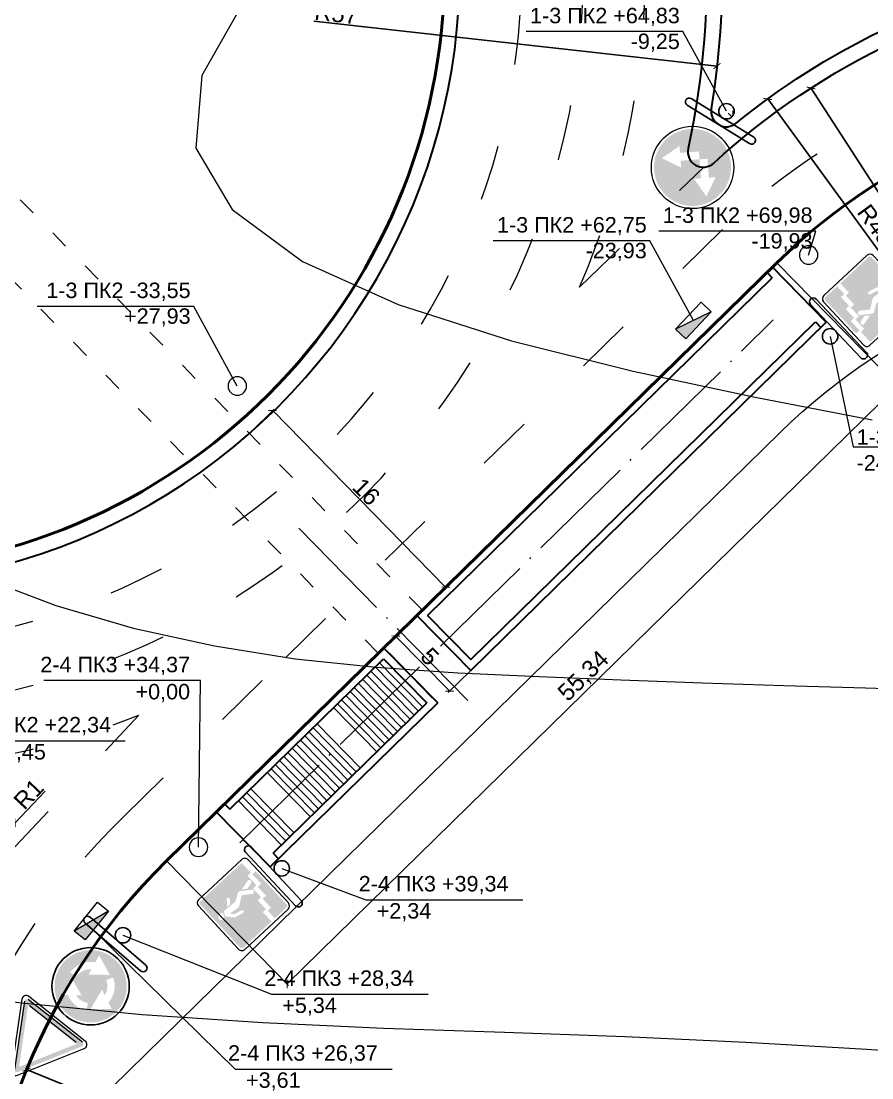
# Model space of a CAD drawing. Header units: millimetres. Extents: x -2123 to 5424, y -1286 to 835.
# Drawn here: x 1798.4 to 1853.5, y -42.4 to 26.1 of the extents above; entities that cross this region are included whole.
import ezdxf

# ---------------------------------------------------------------- set-up
doc = ezdxf.new("R2010")
doc.units = ezdxf.units.MM
doc.linetypes.add('ACAD_ISO03W100', pattern=[30, 12, -18])
doc.linetypes.add('ACAD_ISO04W100', pattern=[30, 24, -3, 0, -3])
doc.layers.get('0').update_dxf_attribs({"lineweight": 15})
for name, color, linetype, lineweight in [('вертикалка', 6, 'Continuous', 15), ('Горизонталі', 7, 'Continuous', 18), ('Дор. Розм.', 7, 'Continuous', 50), ('дорога', 126, 'Continuous', 25), ('поздовжній профіль', 250, 'Continuous', 15), ('Позначки Наталії Симочко_Ном._пера__7', 7, 'Continuous', 18), ('Інж. мережі', 205, 'Continuous', 18)]:
    doc.layers.add(name, color=color, linetype=linetype, lineweight=lineweight)
for name, color, linetype in [('Дорожні знаки', 7, 'Continuous'), ('Осі', 164, 'Continuous'), ('поперечніе для 12м', 7, 'Continuous')]:
    doc.layers.add(name, color=color, linetype=linetype)
doc.layers.add('Озелення', color=7, linetype='Continuous', lineweight=15, true_color=0x2bad00)
doc.styles.get("Standard").update_dxf_attribs({"font": 'arial.ttf'})
doc.styles.add('СГЕНЕРИР_СТИЛЬ_1', font='arial.ttf')
doc.dimstyles.new('Переход', dxfattribs={"dimscale": 0.1, "dimtxt": 11, "dimasz": 4, "dimexe": 1.25, "dimexo": 0.625, "dimgap": 0.9, "dimtad": 1, "dimtxsty": 'Standard', "dimblk": 'ARCHTICK', "dimcen": 2.5, "dimadec": 0, "dimazin": 0, "dimtfac": 1, "dimtmove": 0, "dimatfit": 3, "dimldrblk": 'ARCHTICK', "dimfxl": 1, "dimarcsym": 0})

# ---------------------------------------------------------------- blocks, each defined once
blk = doc.blocks.new('5-17-1')
h = blk.add_hatch(color=5)
h.paths.add_polyline_path([(6.74, 3.04, 0.414214), (6.53, 3.25), (0.45, 3.25, 0.414214), (0.24, 3.04), (0.24, -0.93), (1.55, -0.93), (1.55, -1.37), (2.79, -1.37), (2.79, -1.84), (4.02, -1.84), (4.02, -2.33), (5.35, -2.33), (5.35, -2.78), (6.74, -2.78)])
h.paths.add_polyline_path([(4.43, 2.36), (4.4, 2.23), (4.34, 2.16), (4.26, 2.14), (4.12, 2.2), (3.93, 2.28), (3.87, 2.34), (3.8, 2.49), (3.8, 2.59), (3.8, 2.66), (3.85, 2.75), (3.89, 2.81), (3.99, 2.85), (4.1, 2.86), (4.23, 2.82), (4.38, 2.66), (4.43, 2.54)], flags=16)
h.paths.add_polyline_path([(4.34, 1.91), (4.35, 1.86), (4.27, 0.46, 0.163851), (4.32, 0.27), (4.71, -0.32, -0.317132), (4.71, -0.72), (4.03, -1.64, -0.900401), (3.64, -1.44), (4.26, -0.58, 0.312757), (4.26, -0.46), (3.66, 0.43, -0.184538), (3.61, 0.64), (3.75, 1.64), (3.41, 1.37), (3.37, 1.33), (3.36, 1.29), (3.16, 0.53), (3.13, 0.49), (3.07, 0.45), (3.03, 0.44), (2.96, 0.45), (2.91, 0.48), (2.88, 0.52), (2.87, 0.56), (2.87, 0.63), (3.11, 1.57), (3.82, 2.17), (3.86, 2.19), (3.9, 2.19), (3.95, 2.18), (4.31, 1.95)], flags=16)
h.paths.add_polyline_path([(5.07, 0.86), (5.09, 0.78), (5.07, 0.7), (5.01, 0.63), (4.93, 0.61), (4.85, 0.63), (4.44, 0.99), (4.45, 1.39)], flags=16)
h.paths.add_polyline_path([(4.73, -0.92), (4.98, -2, -0.855356), (4.55, -2.07), (4.38, -1.42)], flags=16)
h.paths.add_polyline_path([(5.13, -2.79), (3.8, -2.79), (3.8, -2.32), (2.56, -2.32), (2.56, -1.85), (1.31, -1.85), (1.31, -1.39), (0.24, -1.39), (0.24, -3.04, 0.414214), (0.45, -3.25), (5.12, -3.25)])
at = {"color": 5}
for p, q in [((6.53, 3.49), (0.45, 3.49)), ((0, 3.04), (0, -3.04)), ((6.98, -3.04), (6.98, 3.04)), ((0.45, -3.49), (6.53, -3.49))]:
    blk.add_line(p, q, dxfattribs=at)
for centre, start, end in [((0.45, 3.04), 90, 180), ((6.53, 3.04), 0, 90), ((0.45, -3.04), 180, 270), ((6.53, -3.04), 270, 0)]:
    blk.add_arc(centre, 0.45, start, end, dxfattribs=at)
blk = doc.blocks.new('4-3')
h = blk.add_hatch(color=5)
h.paths.add_polyline_path([(0.227, 0, 1), (6.773, 0, 1)])
h.paths.add_polyline_path([(2.016, 1.627), (2.137, 1.727), (2.25, 1.807), (2.379, 1.891), (2.551, 1.982), (2.691, 2.041), (2.812, 2.081), (2.925, 2.116), (3.056, 2.146), (3.144, 2.158), (3.247, 1.51), (3.134, 1.488), (2.96, 1.44), (2.82, 1.384), (2.688, 1.311), (2.597, 1.25), (2.511, 1.188), (2.398, 1.083), (2.304, 0.984), (2.218, 0.874), (2.179, 0.812), (2.682, 0.812), (1.754, -0.772), (0.785, 0.821), (1.476, 0.795), (1.522, 0.97), (1.592, 1.104), (1.682, 1.245), (1.797, 1.398), (1.921, 1.529)], flags=16)
h.paths.add_polyline_path([(3.488, 2.063), (5.399, 2.063), (5.104, 1.47), (5.204, 1.346), (5.319, 1.193), (5.441, 0.987), (5.548, 0.735), (5.609, 0.529), (5.655, 0.315), (5.67, 0.163), (5.678, -0.058), (5.655, -0.295), (5.601, -0.57), (5.54, -0.76), (5.517, -0.791), (4.913, -0.56), (4.963, -0.404), (4.998, -0.243), (5.013, -0.08), (5.013, 0.022), (5.008, 0.143), (4.985, 0.281), (4.965, 0.384), (4.915, 0.544), (4.864, 0.664), (4.819, 0.749), (4.779, 0.814), (4.529, 0.3)], flags=16)
h.paths.add_polyline_path([(2.212, -0.861), (2.312, -0.999), (2.494, -1.187), (2.676, -1.318), (2.946, -1.45), (3.209, -1.519), (3.341, -1.537), (3.561, -1.544), (3.571, -1.517), (3.31, -1.055), (5.229, -1.031), (4.274, -2.795), (3.913, -2.165), (3.736, -2.189), (3.366, -2.201), (3.109, -2.176), (2.745, -2.082), (2.544, -1.995), (2.3, -1.863), (2.099, -1.707), (1.892, -1.537), (1.766, -1.393), (1.653, -1.237)], flags=16)
at = {"color": 5}
blk.add_circle((3.5, 0), 3.5, dxfattribs=at)
blk = doc.blocks.new('2-4')
h = blk.add_hatch(color=1)
edge = h.paths.add_edge_path(flags=16)
edge.add_line((-3.24, 6.63), (-0.09, 1.18))
edge.add_arc((0, 1.23), 0.1, 210, 330)
edge.add_line((0.09, 1.18), (3.24, 6.63))
edge.add_arc((3.15, 6.68), 0.1, 330, 450)
edge.add_line((3.15, 6.78), (-3.15, 6.78))
edge.add_arc((-3.15, 6.68), 0.1, 450, 570)
edge = h.paths.add_edge_path()
edge.add_arc((0, 0.64), 0.25, 210, 330)
edge.add_line((0.22, 0.51), (3.88, 6.85))
edge.add_arc((3.66, 6.98), 0.25, 330, 450)
edge.add_line((3.66, 7.23), (-3.66, 7.23))
edge.add_arc((-3.66, 6.98), 0.25, 450, 570)
edge.add_line((-3.88, 6.85), (-0.22, 0.51))
at = {"color": 1}
for p, q in [((-4.21, 6.84), (-0.4, 0.23)), ((-3.88, 6.85), (-0.22, 0.51)), ((3.81, 7.53), (-3.81, 7.53)), ((0.22, 0.51), (3.88, 6.85)), ((0.4, 0.23), (4.21, 6.84)), ((-3.24, 6.63), (-0.09, 1.18))]:
    blk.add_line(p, q, dxfattribs=at)
for centre, start, end in [((-3.81, 7.07), 90, 210), ((3.81, 7.07), 330, 90), ((0, 0.46), 210, 330)]:
    blk.add_arc(centre, 0.461, start, end, dxfattribs=at)
blk = doc.blocks.new('4-2-3')
h = blk.add_hatch(color=5)
h.paths.add_polyline_path([(3.547, 3.273), (3.453, 3.273, 0.409993), (0.227, 0, 1), (6.773, 0, 0.409993)])
h.paths.add_polyline_path([(1.473, 0.66), (1.884, 0.249), (3.025, 1.391), (3.504, 0.912), (3.982, 1.391), (5.124, 0.249), (5.534, 0.66), (6, -1.105), (4.234, -0.64), (4.645, -0.229), (3.504, 0.912), (2.362, -0.229), (2.773, -0.64), (1.007, -1.105)], flags=16)
at = {"color": 5}
blk.add_circle((3.5, 0), 3.5, dxfattribs=at)
blk = doc.blocks.new('_ArchTick')
at = {"color": 0, "linetype": 'ByBlock', "const_width": 0.15}
blk.add_lwpolyline([(-0.5, -0.5), (0.5, 0.5)], dxfattribs=at)
blk = doc.blocks.new('*D782')
at = {"layer": 'Defpoints', "color": 0, "transparency": 16777216}
for p in [(1798.78, -41.858), (1835.842, -56.906)]:
    blk.add_point(p, dxfattribs=at)
at = {"layer": 'вертикалка', "color": 0, "lineweight": -2, "transparency": 16777216}
blk.add_line((1808.136, -45.657), (1798.78, -41.858), dxfattribs=at)
at = {"layer": 'вертикалка', "color": 0, "lineweight": -2, "transparency": 16777216, "xscale": 0.4, "yscale": 0.4, "zscale": 0.4, "rotation": 157.9017500898276}
blk.add_blockref('_ArchTick', (1798.78, -41.858), dxfattribs=at)
at = {"layer": 'вертикалка', "color": 0, "lineweight": 20, "transparency": 16777216, "insert": (1807.082, -44.526), "char_height": 1.1, "attachment_point": 5, "rotation": 337.90175}
blk.add_mtext('R40', dxfattribs=at)
blk = doc.blocks.new('*D789')
at = {"layer": 'Defpoints', "color": 0, "transparency": 16777216}
for p in [(1849.585, 21.723), (1875.366, -18.172)]:
    blk.add_point(p, dxfattribs=at)
at = {"layer": 'вертикалка', "color": 0, "lineweight": -2, "transparency": 16777216}
blk.add_line((1857.753, 9.083), (1849.585, 21.723), dxfattribs=at)
at = {"layer": 'вертикалка', "color": 0, "lineweight": -2, "transparency": 16777216, "xscale": 0.4, "yscale": 0.4, "zscale": 0.4, "rotation": 122.871682647334}
blk.add_blockref('_ArchTick', (1849.585, 21.723), dxfattribs=at)
at = {"layer": 'вертикалка', "color": 0, "lineweight": 20, "transparency": 16777216, "insert": (1857.27, 11.211), "char_height": 1.1, "attachment_point": 5, "rotation": 302.87168}
blk.add_mtext('R47,5', dxfattribs=at)
blk = doc.blocks.new('*D790')
at = {"layer": 'Defpoints', "color": 0, "transparency": 16777216}
for p in [(1846.782, 21.009), (1875.366, -18.172)]:
    blk.add_point(p, dxfattribs=at)
at = {"layer": 'вертикалка', "color": 0, "lineweight": -2, "transparency": 16777216}
blk.add_line((1854.684, 10.178), (1846.782, 21.009), dxfattribs=at)
at = {"layer": 'вертикалка', "color": 0, "lineweight": -2, "transparency": 16777216, "xscale": 0.4, "yscale": 0.4, "zscale": 0.4, "rotation": 126.1121285204993}
blk.add_blockref('_ArchTick', (1846.782, 21.009), dxfattribs=at)
at = {"layer": 'вертикалка', "color": 0, "lineweight": 20, "transparency": 16777216, "insert": (1854.083, 12.276), "char_height": 1.1, "attachment_point": 5, "rotation": 306.11213}
blk.add_mtext('R48,5', dxfattribs=at)
blk = doc.blocks.new('*D802')
at = {"layer": 'Defpoints', "color": 0, "transparency": 16777216}
for p in [(1786.848, 29.429), (1843.501, 23.145)]:
    blk.add_point(p, dxfattribs=at)
at = {"layer": 'вертикалка', "color": 0, "lineweight": -2, "transparency": 16777216}
blk.add_line((1817.374, 26.043), (1843.501, 23.145), dxfattribs=at)
at = {"layer": 'вертикалка', "color": 0, "lineweight": -2, "transparency": 16777216, "xscale": 0.4, "yscale": 0.4, "zscale": 0.4, "rotation": 353.670347532631}
blk.add_blockref('_ArchTick', (1843.501, 23.145), dxfattribs=at)
at = {"layer": 'вертикалка', "color": 0, "lineweight": 20, "transparency": 16777216, "insert": (1818.841, 26.533), "char_height": 1.1, "attachment_point": 5, "rotation": 353.67035}
blk.add_mtext('R57', dxfattribs=at)
blk = doc.blocks.new('*D830')
at = {"layer": 'Defpoints', "color": 0, "transparency": 16777216}
for p in [(1798.028, -25.872), (1797.34, -26.598)]:
    blk.add_point(p, dxfattribs=at)
at = {"layer": 'вертикалка', "color": 0, "lineweight": -2, "transparency": 16777216}
for p in [(1799.974, -23.821), (1797.34, -26.598)]:
    blk.add_line(p, (1798.028, -25.872), dxfattribs=at)
at = {"layer": 'вертикалка', "color": 0, "lineweight": -2, "transparency": 16777216, "xscale": 0.4, "yscale": 0.4, "zscale": 0.4, "rotation": 226.5097185627325}
blk.add_blockref('_ArchTick', (1798.028, -25.872), dxfattribs=at)
at = {"layer": 'вертикалка', "color": 0, "lineweight": 20, "transparency": 16777216, "insert": (1798.909, -24.011), "char_height": 1.1, "attachment_point": 5, "rotation": 46.50972}
blk.add_mtext('R1', dxfattribs=at)
blk = doc.blocks.new('столб')
at = {"layer": 'поздовжній профіль', "color": 160}
for points in [[(-500, 0, 0, 0, 0), (-1000, 0, 350, 0, 0), (-1700, 0, 0, 0, 0)], [(500, 0, 0, 0, 0), (1000, 0, 350, 0, 0), (1700, 0, 0, 0, 0)]]:
    blk.add_lwpolyline(points, format="xyseb", dxfattribs=at)
blk.add_circle((0, 0), 500, dxfattribs=at)
blk = doc.blocks.new('*D970')
at = {"layer": 'Defpoints', "color": 0, "transparency": 16777216}
for p in [(1813.206, -0.659, -205), (1825.918, -10.603), (1824.405, -12.086, -205)]:
    blk.add_point(p, dxfattribs=at)
at = {"layer": 'Інж. мережі', "color": 0, "lineweight": -2, "transparency": 16777216}
for p, q in [((1813.251, -0.615), (1814.809, 0.911)), ((1814.719, 0.824), (1825.918, -10.603)), ((1824.449, -12.043), (1826.007, -10.516))]:
    blk.add_line(p, q, dxfattribs=at)
at = {"layer": 'Інж. мережі', "color": 0, "lineweight": -2, "transparency": 16777216, "xscale": 0.4, "yscale": 0.4, "zscale": 0.4}
for p, rotation in [((1814.719, 0.824), 134.4212629148311), ((1825.918, -10.603), 314.4212629148311)]:
    blk.add_blockref('_ArchTick', p, dxfattribs=dict(at, rotation=rotation))
at = {"layer": 'Інж. мережі', "color": 0, "transparency": 16777216, "insert": (1820.784, -4.433), "char_height": 1.1, "attachment_point": 5, "rotation": 314.42126}
blk.add_mtext('16', dxfattribs=at)
blk = doc.blocks.new('*D982')
at = {"layer": 'Defpoints', "color": 0, "transparency": 16777216}
for p in [(1824.047, -12.436, -205), (1827.547, -16.007, -205), (1826.182, -17.345)]:
    blk.add_point(p, dxfattribs=at)
at = {"layer": 'Інж. мережі', "color": 0, "lineweight": -2, "transparency": 16777216}
for p, q in [((1824.003, -12.48), (1822.594, -13.861)), ((1822.683, -13.774), (1826.182, -17.345)), ((1827.503, -16.051), (1826.093, -17.432))]:
    blk.add_line(p, q, dxfattribs=at)
at = {"layer": 'Інж. мережі', "color": 0, "lineweight": -2, "transparency": 16777216, "xscale": 0.4, "yscale": 0.4, "zscale": 0.4}
for p, rotation in [((1822.683, -13.774), 134.4212629148317), ((1826.182, -17.345), 314.4212629148317)]:
    blk.add_blockref('_ArchTick', p, dxfattribs=dict(at, rotation=rotation))
at = {"layer": 'Інж. мережі', "color": 0, "transparency": 16777216, "insert": (1824.896, -15.105), "char_height": 1.1, "attachment_point": 5, "rotation": 314.42126}
blk.add_mtext('5', dxfattribs=at)
blk = doc.blocks.new('*D984')
at = {"layer": 'Defpoints', "color": 0, "transparency": 16777216}
for p in [(1847.369, 10.396), (1855.183, 2.424), (1807.845, -28.338)]:
    blk.add_point(p, dxfattribs=at)
at = {"layer": 'Інж. мережі', "color": 0, "lineweight": -2, "transparency": 16777216}
for p, q in [((1847.413, 10.352), (1855.27, 2.334)), ((1815.658, -36.31), (1855.183, 2.424)), ((1807.888, -28.382), (1815.746, -36.4))]:
    blk.add_line(p, q, dxfattribs=at)
at = {"layer": 'Інж. мережі', "color": 0, "lineweight": -2, "transparency": 16777216, "xscale": 0.4, "yscale": 0.4, "zscale": 0.4}
for p, rotation in [((1855.183, 2.424), 44.42126291483379), ((1815.658, -36.31), 224.4212629148338)]:
    blk.add_blockref('_ArchTick', p, dxfattribs=dict(at, rotation=rotation))
at = {"layer": 'Інж. мережі', "color": 0, "transparency": 16777216, "insert": (1834.895, -16.407), "char_height": 1.1, "attachment_point": 5, "rotation": 44.42126}
blk.add_mtext('55,34', dxfattribs=at)

msp = doc.modelspace()

# ---------------------------------------------------------------- hatches: boundary and pattern name
at = {"layer": 'вертикалка'}
h = msp.add_hatch(color=0, dxfattribs=at)
h.dxf.hatch_style = 1
h.paths.add_polyline_path([(1843.122, 7.222), (1841.472, 5.478), (1840.818, 6.097)])
h = msp.add_hatch(color=0, dxfattribs=at)
h.dxf.hatch_style = 1
h.paths.add_polyline_path([(1804.079, -31.586), (1802.569, -33.451), (1801.869, -32.884)])
at = {"layer": 'Озелення', "lineweight": 20}
h = msp.add_hatch(dxfattribs=at)
h.set_pattern_fill('GRASS', color=0, scale=0.1)
h.paths.add_polyline_path([(1769.843, -46.406), (1766.697, -46.053, -0.080399), (1771.011, -61.389)])
h.paths.add_polyline_path([(1791.281, -36.527), (1790.619, -36.434), (1785.142, -35.375), (1786.404, -51.36), (1787.125, -51.647, -0.080519)])
h.paths.add_polyline_path([(1790.247, -30.511), (1787.94, -27.561, -0.005306), (1786.731, -27.571), (1784.526, -27.569), (1785.142, -35.375), (1790.619, -36.434), (1791.281, -36.527, -0.046981), (1795.868, -28.567, 0.658543), (1794.911, -26.998, -0.001226), (1794.635, -27.037), (1794.555, -27.944, -0.957007), (1795.553, -27.988, -1.044925), (1794.555, -27.944), (1794.346, -30.31, -1), (1793.848, -30.266), (1794.127, -27.105, -0.003872), (1793.25, -27.211), (1793.712, -27.802, -0.414214), (1793.664, -28.199), (1790.645, -30.56, -0.414214)])
h.paths.add_polyline_path([(1864.44, 29.081, 0.075644), (1864.72, 29.192), (1864.719, 29.34), (1843.848, 29.364, -0.03963), (1843.124, 20.372, 0.033081), (1843.112, 20.24), (1843.85, 19.787, -0.260648), (1843.612, 20.213, -1), (1844.612, 20.213, -0.586486), (1843.85, 19.787), (1844.588, 19.333, 0.046802), (1844.743, 19.437, -0.11453)], flags=17)
h.paths.add_polyline_path([(1849.674, 39.326), (1845.694, 42.591, -0.561651), (1845.449, 42.241), (1842.344, 42.439, -0.0035), (1842.52, 41.661), (1842.989, 42.046, -0.414214), (1843.388, 42.007), (1845.82, 39.046, -0.414214), (1845.781, 38.647), (1843.385, 36.679, -0.071904), (1843.124, 20.372, 0.689192), (1844.743, 19.437, -0.11453), (1864.44, 29.081, 0.075644), (1864.72, 29.192), (1864.715, 30.058, -1.002823), (1863.715, 30.055, -0.997185), (1864.715, 30.058), (1864.71, 30.924, 0.046057), (1864.542, 31, -0.088527)])
h = msp.add_hatch(dxfattribs=at)
h.set_pattern_fill('GRASS', color=0, scale=0.1)
h.paths.add_polyline_path([(1595.841, 42.076), (1581.276, 42.092), (1581.035, 40.819), (1580.766, 39.29), (1580.515, 37.744), (1580.418, 37.093), (1598.835, 37.072), (1598.837, 39.072, 0.414214)])
h.paths.add_polyline_path([(1581.276, 42.092), (1579.535, 42.094), (1579.529, 37.094), (1580.418, 37.093), (1580.515, 37.744), (1580.766, 39.29), (1581.035, 40.819)])
h.paths.add_polyline_path([(1624.83, 21.03), (1625.028, 22.043), (1579.512, 22.094), (1579.506, 17.094), (1624.745, 17.043)])
h.paths.add_polyline_path([(1649.878, 19.436, -0.414547), (1652.386, 21.94), (1640.351, 21.965), (1639.374, 20.483, -0.252144), (1639.644, 19.982, -1), (1638.444, 19.982, -0.597261), (1639.374, 20.483), (1640.391, 22.025), (1625.028, 22.043), (1624.83, 21.03), (1624.745, 17.043), (1651.751, 17.012, -0.341373)])
h.paths.add_polyline_path([(1660.449, 22.002), (1640.391, 22.025), (1640.351, 21.965), (1652.386, 21.94, 0.414547), (1649.878, 19.436, 0.341373), (1651.751, 17.012), (1660.625, 17.002, -0.29636), (1660.476, 17.23)])
h.paths.add_polyline_path([(1663.815, 19.999), (1663.818, 21.999), (1660.949, 22.002), (1660.962, 19.608, -1.002823), (1661.962, 19.61, -0.997185), (1660.962, 19.608), (1660.976, 17.233, -0.299966), (1660.826, 17.002, 0.412891)])
h.paths.add_polyline_path([(1801.302, -172.339, 0.414214), (1798.076, -169.584), (1800.571, -201.333), (1801.096, -201.421), (1802.042, -201.58), (1802.988, -201.736), (1803.62, -201.84)])
h.paths.add_polyline_path([(1777.389, -171.378), (1777.153, -171.397, 0.414214), (1774.397, -174.623), (1776.131, -196.693), (1776.357, -196.742), (1777.313, -196.944), (1778.269, -197.144), (1779.225, -197.342), (1779.238, -197.344)])
h.paths.add_polyline_path([(1779.238, -197.345), (1778.269, -197.144), (1777.313, -196.944), (1776.357, -196.742), (1776.131, -196.693), (1776.704, -203.98), (1779.694, -203.745)])
h.paths.add_polyline_path([(1994.689, 21.692), (1940.412, 21.754), (1940.41, 19.754, 0.414214), (1943.406, 16.751), (1994.684, 16.692)])
h.paths.add_polyline_path([(1994.712, 41.692), (1907.341, 41.792), (1903.632, 41.004), (1898.312, 40.062), (1892.865, 39.018), (1890.065, 38.369), (1887.198, 37.588), (1884.807, 36.817), (1994.706, 36.692)])

# ---------------------------------------------------------------- linework, layer by layer
at = {"layer": 'вертикалка', "color": 0}
for p, q in [((1843.122, 7.222, 200), (1840.818, 6.097, 200)), ((1804.079, -31.586, 200), (1801.869, -32.884, 200))]:
    msp.add_line(p, q, dxfattribs=at)
at = {"layer": 'вертикалка', "color": 0, "elevation": 200}
for points in [[(1841.472, 5.478), (1840.818, 6.097), (1842.468, 7.84), (1843.122, 7.222)], [(1802.569, -33.451), (1801.869, -32.884), (1803.38, -31.019), (1804.079, -31.586)]]:
    msp.add_lwpolyline(points, close=True, dxfattribs=at)
at = {"layer": 'вертикалка', "color": 5, "lineweight": 20, "elevation": -205}
msp.add_lwpolyline([(1814.37, -22.62), (1817.17, -25.477)], dxfattribs=at)
at = {"layer": 'Горизонталі'}
for points, elevation in [([(1855.308, 54.425), (1849.67, 52.239), (1844.071, 49.958), (1838.538, 47.463), (1833.096, 44.631), (1827.77, 41.341), (1822.585, 37.473), (1817.569, 32.908), (1813.083, 27.749), (1810.134, 22.535), (1809.747, 17.83), (1812.093, 13.842), (1816.644, 10.492), (1822.854, 7.69), (1830.178, 5.349), (1838.067, 3.378), (1845.978, 1.69), (1853.546, 0.219)], 199), ([(1728.444, 31.374), (1727.634, 23.57), (1728.048, 15.741), (1729.733, 7.993), (1732.586, 0.509), (1736.487, -6.523), (1741.316, -12.912), (1746.954, -18.482), (1753.275, -23.196), (1760.151, -27.125), (1767.451, -30.341), (1775.047, -32.917), (1782.809, -34.923), (1790.619, -36.434), (1798.435, -37.53), (1806.255, -38.294), (1814.078, -38.811), (1821.903, -39.163), (1829.728, -39.436), (1837.552, -39.712), (1845.374, -40.07), (1853.194, -40.528), (1861.012, -41.078)], 201), ([(1858.399, -17.315), (1853.116, -17.162), (1847.833, -16.998), (1842.55, -16.821), (1837.267, -16.631), (1831.984, -16.427), (1826.703, -16.181), (1821.431, -15.82), (1816.176, -15.263), (1810.95, -14.44), (1805.779, -13.306), (1800.694, -11.822), (1795.723, -9.951), (1790.917, -7.663), (1786.348, -4.946), (1782.093, -1.787), (1778.226, 1.824), (1774.795, 5.866), (1771.831, 10.292), (1769.362, 15.058), (1767.42, 20.118), (1766.033, 25.426), (1765.27, 30.897)], 200)]:
    msp.add_lwpolyline(points, dxfattribs=dict(at, elevation=elevation))
at = {"layer": 'Горизонталі', "lineweight": 20}
msp.add_spline([(1931.631, -118.868), (1873.457, -122.108), (1832.047, -120.353), (1801.68, -112.829), (1782.356, -107.061), (1750.734, -98.534), (1722.332, -83.814), (1688.835, -41.436), (1674.271, -14.754), (1671.76, 1.247), (1682.144, 47.829), (1687.484, 86.621), (1691.959, 101.325), (1724.477, 131.493), (1762.005, 152.056), (1794.128, 172.872), (1881.485, 208.784)], degree=3, dxfattribs=at)
at = {"layer": 'Дор. Розм.', "color": 18, "true_color": 0x000000}
for points in [[(1783.105, -9.567), (1786.849, -9.571, 1), (1786.848, 68.429), (1776.947, 68.44)], [(1800.631, -202.1), (1798.076, -169.584, -0.08618), (1799.354, -155.956), (1800.73, -150.897, 0.086099), (1802.009, -137.282), (1795.965, -60.045, -0.222061), (1807.845, -28.338), (1847.369, 10.396, -0.196584), (1875.412, 21.828), (1885.412, 21.817)]]:
    msp.add_lwpolyline(points, format="xyb", dxfattribs=at)
at = {"layer": 'дорога'}
for p, q in [((1845.612, 18.117), (1841.565, 20.604)), ((1845.874, 18.543), (1841.826, 21.03)), ((1849.559, 7.706), (1852.814, 4.246)), ((1849.924, 8.049), (1853.178, 4.589)), ((1816.205, -31.24), (1812.95, -27.78)), ((1816.569, -30.897), (1813.314, -27.437)), ((1806.492, -35.086), (1802.894, -31.985)), ((1806.166, -35.465), (1802.568, -32.363))]:
    msp.add_line(p, q, dxfattribs=at)
at = {"layer": 'дорога', "color": 18, "lineweight": 30, "true_color": 0x000000}
for points in [[(1786.757, -10.571, 1.001139), (1786.848, 69.429), (1776.868, 69.44)], [(1843.281, 16.853), (1843.281, 16.853, -0.150681), (1868.579, 28.84, 0.820382), (1868.683, 30.799, -0.109695), (1850.308, 40.099), (1841.97, 46.94, 0.742946), (1840.38, 45.873, -0.127495), (1841.627, 17.798, 0.729734), (1843.281, 16.853, 0.008421), (1843.281, 16.853), (1843.281, 16.853)]]:
    msp.add_lwpolyline(points, format="xyb", dxfattribs=at)
msp.add_lwpolyline([(1844.743, 19.437, -0.11453), (1864.44, 29.081, 0.752538), (1864.542, 31, -0.088527), (1849.674, 39.326), (1843.777, 44.163, 0.721845), (1842.172, 43.15, -0.101011), (1843.124, 20.372, 0.689192)], format="xyb", close=True, dxfattribs=at)
at = {"layer": 'дорога', "color": 18, "lineweight": 20, "true_color": 0x000000}
msp.add_lwpolyline([(1799.997, -47.223), (1847.58, -0.601, -0.196558), (1875.62, 10.828), (1994.677, 10.692)], format="xyb", dxfattribs=at)
at = {"layer": 'дорога'}
for centre in [(1844.112, 20.213), (1850.823, 5.634), (1815.306, -28.825), (1805.02, -33.157)]:
    msp.add_circle(centre, 0.5, dxfattribs=at)
for centre, start, end in [((1841.695, 20.817), 58.43586, 238.43586), ((1845.743, 18.33), 238.43586, 58.43586), ((1849.741, 7.877), 43.25124, 223.25124), ((1852.996, 4.418), 223.25124, 43.25124), ((1813.132, -27.609), 43.25124, 223.25124), ((1816.387, -31.068), 223.25124, 43.25124), ((1802.731, -32.174), 49.24119, 229.24119), ((1806.329, -35.275), 229.24119, 49.24119)]:
    msp.add_arc(centre, 0.25, start, end, dxfattribs=at)
at = {"layer": 'Осі', "color": 18, "linetype": 'ACAD_ISO03W100', "lineweight": 20, "ltscale": 0.3, "true_color": 0x000000}
for points in [[(1782.695, -18.567), (1786.744, -18.571, 1.001039), (1786.853, 77.429), (1775.161, 77.442)], [(1782.381, -14.566), (1786.751, -14.571, 1.001086), (1786.851, 73.429), (1775.475, 73.442)], [(1834.591, 8.822, 0.23202), (1832.371, 54.563, 0.23202)], [(1834.591, 8.822, 0.23202), (1832.371, 54.563, 0.23202)], [(1815.57, -15.168), (1844.55, 13.233, -0.181747), (1875.416, 25.328), (1994.693, 25.192)], [(1798.204, -139.454), (1791.978, -60.359, -0.222061), (1805.045, -25.481), (1815.569, -15.168)], [(1783.009, -22.567), (1786.737, -22.571, 0.095376), (1806.05, -18.896)], [(1797.708, -27.755, -0.177026), (1797.708, -27.755), (1806.05, -18.896)]]:
    msp.add_lwpolyline(points, format="xyb", dxfattribs=at)
at = {"layer": 'Осі', "color": 0, "linetype": 'ACAD_ISO03W100', "lineweight": 20, "ltscale": 0.1, "elevation": -205}
for points in [[(1824.405, -12.086), (1791.287, 21.707)], [(1821.548, -14.886), (1786.939, 20.429)]]:
    msp.add_lwpolyline(points, dxfattribs=at)
at = {"layer": 'Осі', "color": 18, "linetype": 'ACAD_ISO03W100', "ltscale": 0.3, "true_color": 0x000000}
msp.add_lwpolyline([(1834.591, 8.822), (1842.635, 16.591)], dxfattribs=at)
at = {"layer": 'Позначки Наталії Симочко_Ном._пера__7', "color": 7, "linetype": 'Continuous', "lineweight": 18}
for points in [[(1844.112, 20.213), (1841.292, 25.374), (1831.141, 25.373)], [(1849.43, 10.903), (1849.89, 12.445), (1839.739, 12.444)], [(1841.97, 6.659), (1839.15, 11.821), (1828.999, 11.82)], [(1812.424, 2.416), (1809.604, 7.578), (1799.453, 7.577)], [(1850.823, 5.634), (1852.318, -1.526), (1862.469, -1.527)], [(1809.911, -27.451), (1810.045, -16.659), (1799.894, -16.659)], [(1795.053, -27.988), (1795.021, -20.557), (1805.172, -20.556)], [(1815.306, -28.825), (1820.76, -30.856), (1830.911, -30.855)], [(1803.087, -32.811), (1812.298, -41.819), (1822.449, -41.818)], [(1805.02, -33.157), (1814.645, -36.971), (1824.796, -36.97)]]:
    msp.add_lwpolyline(points, dxfattribs=at)
at = {"layer": 'поперечніе для 12м', "color": 116, "lineweight": 35, "true_color": 0x136734, "elevation": -205}
for points in [[(1824.047, -12.436), (1847.079, 10.134)], [(1824.755, -12.443), (1847.072, 9.428)], [(1827.547, -16.007), (1850.578, 6.563)], [(1827.554, -15.3), (1849.872, 6.571)], [(1824.047, -12.436), (1827.547, -16.007)], [(1824.755, -12.443), (1827.554, -15.3)], [(1811.063, -25.161), (1821.905, -14.536)], [(1821.905, -14.536), (1825.405, -18.107)], [(1822.255, -14.893), (1825.055, -17.75)], [(1811.949, -24.993), (1821.898, -15.243)], [(1821.898, -15.243), (1824.697, -18.1)], [(1814.563, -28.732), (1825.405, -18.107)], [(1814.749, -27.849), (1824.697, -18.1)]]:
    msp.add_lwpolyline(points, dxfattribs=at)
at = {"layer": 'поперечніе для 12м', "color": 177, "lineweight": 35, "true_color": 0x293189, "elevation": -205}
for points in [[(1846.722, 9.785), (1847.072, 9.428)], [(1847.079, 10.134), (1850.578, 6.563)], [(1849.872, 6.571), (1850.222, 6.214)], [(1811.599, -24.635), (1811.949, -24.993)], [(1811.063, -25.161), (1814.563, -28.732)], [(1814.749, -27.849), (1815.099, -28.207)]]:
    msp.add_lwpolyline(points, dxfattribs=at)
at = {"layer": 'поперечніе для 12м', "color": 116, "linetype": 'ACAD_ISO04W100', "lineweight": 9, "ltscale": 0.3, "true_color": 0x136734, "elevation": -205}
for points in [[(1812.582, -27.173), (1847.144, 6.698)], [(1816.41, -6.786), (1827.358, -17.958)]]:
    msp.add_lwpolyline(points, dxfattribs=at)
at = {"layer": 'поперечніе для 12м', "color": 116, "lineweight": 18, "true_color": 0x136734, "elevation": -205}
for points in [[(1821.626, -15.509), (1824.426, -18.366)], [(1820.812, -16.307), (1823.612, -19.164)], [(1821.084, -16.041), (1823.883, -18.898)], [(1821.355, -15.775), (1824.155, -18.632)], [(1819.998, -17.105), (1822.798, -19.962)], [(1820.269, -16.839), (1823.069, -19.696)], [(1820.541, -16.573), (1823.34, -19.43)], [(1819.455, -17.637), (1822.255, -20.494)], [(1819.727, -17.371), (1822.526, -20.228)], [(1818.912, -18.169), (1821.712, -21.026)], [(1819.184, -17.903), (1821.983, -20.76)], [(1817.335, -19.715), (1820.135, -22.571)], [(1816.521, -20.513), (1819.32, -23.369)], [(1816.792, -20.247), (1819.592, -23.103)], [(1817.064, -19.981), (1819.863, -22.837)], [(1815.978, -21.044), (1818.778, -23.901)], [(1816.249, -20.779), (1819.049, -23.635)], [(1815.164, -21.842), (1817.963, -24.699)], [(1815.435, -21.576), (1818.235, -24.433)], [(1815.707, -21.31), (1818.506, -24.167)], [(1814.621, -22.374), (1817.421, -25.231)], [(1814.892, -22.108), (1817.692, -24.965)], [(1813.042, -23.921), (1815.842, -26.778)], [(1812.5, -24.453), (1815.299, -27.31)], [(1812.771, -24.187), (1815.571, -27.044)]]:
    msp.add_lwpolyline(points, dxfattribs=at)
at = {"layer": 'поперечніе для 12м', "color": 177, "lineweight": 18, "true_color": 0x293189, "elevation": -205}
for points in [[(1818.663, -18.413), (1821.463, -21.27)], [(1817.592, -19.463), (1820.391, -22.32)], [(1813.299, -23.67), (1816.099, -26.527)]]:
    msp.add_lwpolyline(points, dxfattribs=at)

# ---------------------------------------------------------------- block references
at = {"color": 0, "linetype": 'Continuous'}
for name, p, xscale, yscale, zscale, rotation in [('4-2-3', (1839.888, 18.313), 0.7620479999998104, 0.7620479999998104, 0.7620479999998104, 319.318703363396), ('5-17-1', (1851.813, 9.58), 0.63, 0.63, 0.63, 312.9281816981924), ('5-17-1', (1814.315, -32.771), 0.63, 0.63, 0.63, 132.9281816981924), ('2-4', (1798.641, -37.079), 0.6112259999991887, 0.6112259999991887, 0.6112259999991887, 201.7368702395722)]:
    msp.add_blockref(name, p, dxfattribs=dict(at, xscale=xscale, yscale=yscale, zscale=zscale, rotation=rotation))
at = {"color": 0, "xscale": -0.001200000000244471, "yscale": 0.001200000000244471, "zscale": 0.001200000000244471}
for p, rotation in [((1849.43, 10.903), 45.47431457859643), ((1812.424, 2.416), 47.19874673961424), ((1809.911, -27.451), 47.55335059966556)]:
    msp.add_blockref('столб', p, dxfattribs=dict(at, rotation=rotation))
at = {"layer": 'Дорожні знаки', "color": 0, "linetype": 'Continuous', "xscale": -0.7155104595155694, "yscale": 0.7155104595155694, "zscale": 0.7155104595155694, "rotation": 180}
msp.add_blockref('4-3', (1800.423, -36.46), dxfattribs=at)

# ---------------------------------------------------------------- texts
at = {"layer": 'Позначки Наталії Симочко_Ном._пера__7', "color": 7, "linetype": 'Continuous', "lineweight": 18, "char_height": 1, "style": 'СГЕНЕРИР_СТИЛЬ_1'}
for s, insert, attachment_point in [('\\A1;{\\pqr;\\fArial|b0|i0|c204|p38;1-3 ПК2 +6\\fArial|b0|i0|c204|p38;4\\fArial|b0|i0|c204|p38;,\\fArial|b0|i0|c204|p38;83\\P\\pqr;\\fArial|b0|i0|c204|p38;-9,\\fArial|b0|i0|c204|p38;25\\P\\pqr;\\fArial|b0|i0|c204|p38;  }', (1841.088, 26.912), 3), ('\\A1;{\\pqr;\\fArial|b0|i0|c204|p38;1-3 ПК2 +\\fArial|b0|i0|c204|p38;69\\fArial|b0|i0|c204|p38;,\\fArial|b0|i0|c204|p38;98\\P\\pqr;\\fArial|b0|i0|c204|p38;-19,93\\P\\pqr;\\fArial|b0|i0|c204|p38;  }', (1849.686, 13.983), 3), ('\\A1;{\\pqr;\\fArial|b0|i0|c204|p38;1-3 ПК2 \\fArial|b0|i0|c204|p38;+62\\fArial|b0|i0|c204|p38;,\\fArial|b0|i0|c204|p38;75\\P\\pqr;\\fArial|b0|i0|c204|p38;-23,93\\P\\pqr;\\fArial|b0|i0|c204|p38;  }', (1838.947, 13.359), 3), ('\\A1;{\\pqr;\\fArial|b0|i0|c204|p38;1-3 ПК2 \\fArial|b0|i0|c204|p38;-\\fArial|b0|i0|c204|p38;33,55\\P\\pqr;\\fArial|b0|i0|c204|p38;+27,93\\P\\pqr;\\fArial|b0|i0|c204|p38;  }', (1809.401, 9.116), 3), ('\\A1;{\\pql;\\fArial|b0|i0|c204|p38;1-3 ПК2 +7\\fArial|b0|i0|c204|p38;1\\fArial|b0|i0|c204|p38;,\\fArial|b0|i0|c204|p38;26\\P\\pql;\\fArial|b0|i0|c204|p38;-24,24\\P\\pql;\\fArial|b0|i0|c204|p38;  }', (1852.538, -0.389), 1)]:
    msp.add_mtext(s, dxfattribs=dict(at, insert=insert, attachment_point=attachment_point))
at = {"layer": 'Позначки Наталії Симочко_Ном._пера__7', "color": 7, "linetype": 'Continuous', "lineweight": 18, "char_height": 1, "line_spacing_factor": 1.053334, "style": 'СГЕНЕРИР_СТИЛЬ_1'}
for s, insert, attachment_point in [('\\A1;{\\pqr;\\fArial|b0|i0|c204|p38;2-4 ПК\\fArial|b0|i0|c204|p38;3\\fArial|b0|i0|c204|p38; \\fArial|b0|i0|c204|p38;+34\\fArial|b0|i0|c204|p38;,\\fArial|b0|i0|c204|p38;37\\P\\pqr;\\fArial|b0|i0|c204|p38;   +\\fArial|b0|i0|c204|p38;0,00}', (1809.367, -15.121), 3), ('\\A1;{\\pql;\\fArial|b0|i0|c204|p38;2-4 ПК2 +\\fArial|b0|i0|c204|p38;22\\fArial|b0|i0|c204|p38;,\\fArial|b0|i0|c204|p38;34\\P\\pql;\\fArial|b0|i0|c204|p38;   +9\\fArial|b0|i0|c204|p38;3\\fArial|b0|i0|c204|p38;,45}', (1794.551, -19.018), 1), ('\\A1;{\\pql;\\fArial|b0|i0|c204|p38;2-4 ПК3 +39,\\fArial|b0|i0|c204|p38;34\\P\\pql;\\fArial|b0|i0|c204|p38;   +2,34}', (1820.29, -29.317), 1), ('\\A1;{\\pql;\\fArial|b0|i0|c204|p38;2-4 ПК3 +\\fArial|b0|i0|c204|p38;28\\fArial|b0|i0|c204|p38;,\\fArial|b0|i0|c204|p38;34\\P\\pql;\\fArial|b0|i0|c204|p38;   +5,34}', (1814.175, -35.432), 1), ('\\A1;{\\pql;\\fArial|b0|i0|c204|p38;2-4 ПК3 +26,\\fArial|b0|i0|c204|p38;3\\fArial|b0|i0|c204|p38;7\\P\\pql;\\fArial|b0|i0|c204|p38;   +3,61}', (1811.828, -40.28), 1)]:
    msp.add_mtext(s, dxfattribs=dict(at, insert=insert, attachment_point=attachment_point))

# ---------------------------------------------------------------- dimensions: what is measured, and where the dimension line sits
at = {"layer": 'вертикалка', "color": 5, "lineweight": 20}
for center, mpoint, picture, middle in [((1786.848, 29.429), (1843.501, 23.145), '*D802', (1818.77, 25.888)), ((1875.366, -18.172), (1849.585, 21.723), '*D789', (1856.641, 10.804)), ((1875.366, -18.172), (1846.782, 21.009), '*D790', (1853.476, 11.833)), ((1797.34, -26.598), (1798.028, -25.872), '*D830', (1799.375, -24.453)), ((1835.842, -56.906), (1798.78, -41.858), '*D782', (1806.837, -45.129))]:
    dim = msp.add_radius_dim(center=center, mpoint=mpoint, dimstyle='Переход', dxfattribs=at)
    dim.commit()
    dim.dimension.update_dxf_attribs({"geometry": picture, "text_midpoint": middle, "dimtype": 164})
at = {"layer": 'Інж. мережі'}
for p1, p2, distance, picture, middle in [((1807.845, -28.338), (1847.369, 10.396), -11.163, '*D984', (1834.895, -16.407)), ((1813.206, -0.659, -205), (1824.405, -12.086, -205), 2.119, '*D970', (1820.784, -4.433)), ((1824.047, -12.436, -205), (1827.547, -16.007, -205), -1.911, '*D982', (1824.896, -15.105))]:
    dim = msp.add_aligned_dim(p1=p1, p2=p2, distance=distance, dimstyle='Переход', dxfattribs=at)
    dim.commit()
    dim.dimension.update_dxf_attribs({"geometry": picture, "text_midpoint": middle})

doc.saveas('drawing.dxf')
